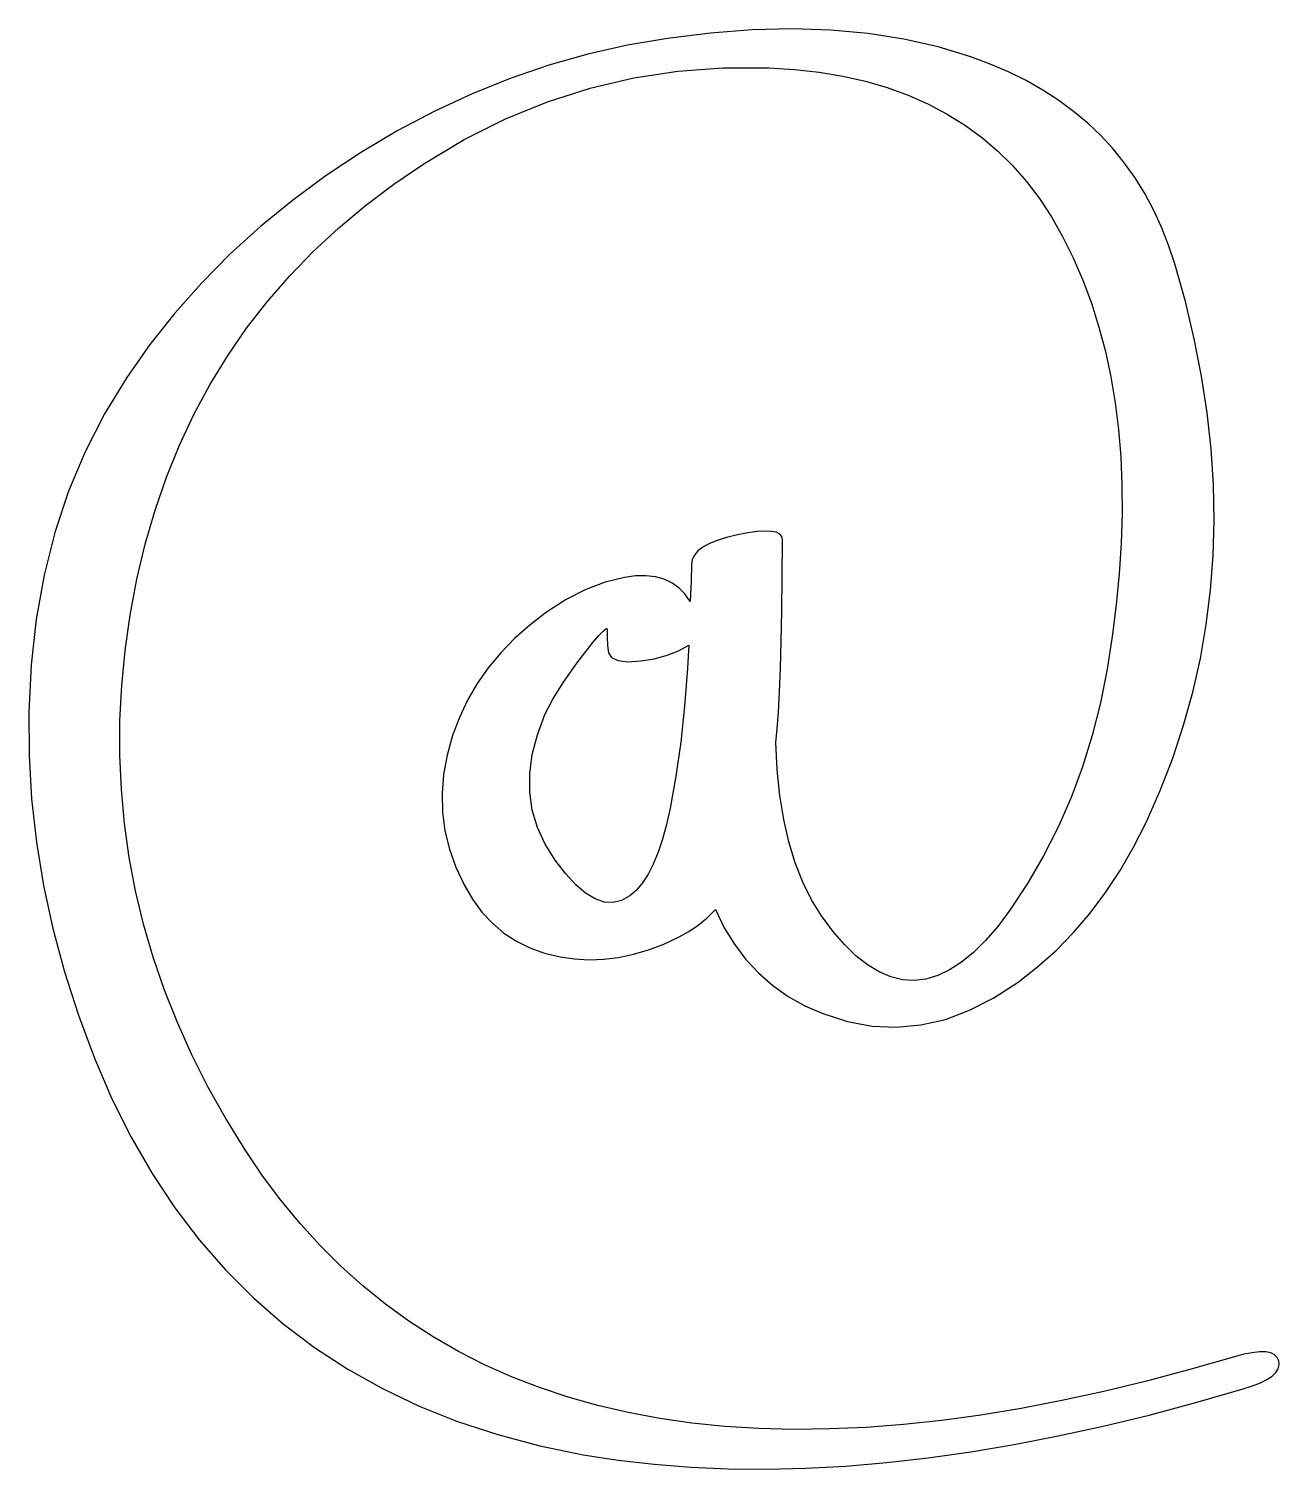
# Model space of a CAD drawing. Extents: x 1.5 to 26.8, y -5.5 to 23.7.
import ezdxf

# ---------------------------------------------------------------- set-up
doc = ezdxf.new("R2010")
doc.units = 0
doc.layers.get('0').update_dxf_attribs({"linetype": 'CONTINUOUS'})

msp = doc.modelspace()

# ---------------------------------------------------------------- linework, layer by layer
at = {"color": 0}
for p, q in [((16.1485, 23.6883), (15.3044, 23.6235)), ((16.9625, 23.7086), (16.1485, 23.6883)), ((17.7465, 23.684), (16.9625, 23.7086)), ((18.5006, 23.6149), (17.7465, 23.684)), ((13.6165, 23.3746), (12.8134, 23.1928)), ((14.4306, 23.5139), (13.6165, 23.3746)), ((15.3044, 23.6235), (14.4306, 23.5139)), ((19.2247, 23.5008), (18.5006, 23.6149)), ((19.919, 23.3422), (19.2247, 23.5008)), ((12.8134, 23.1928), (12.0211, 22.9683)), ((20.5833, 23.1389), (19.919, 23.3422)), ((20.9754, 22.9939), (20.5833, 23.1389)), ((12.0211, 22.9683), (11.2396, 22.7014)), ((13.7439, 22.7149), (14.6424, 22.8525)), ((14.6424, 22.8525), (15.5564, 22.9197)), ((15.5564, 22.9197), (16.4861, 22.9167)), ((16.4861, 22.9167), (17.0057, 22.8854)), ((17.0057, 22.8854), (17.5058, 22.8299)), ((17.5058, 22.8299), (17.9863, 22.75)), ((21.3497, 22.8333), (20.9754, 22.9939)), ((21.7064, 22.6571), (21.3497, 22.8333)), ((11.2396, 22.7014), (10.469, 22.3919)), ((11.9939, 22.2287), (12.8611, 22.5069)), ((12.8611, 22.5069), (13.7439, 22.7149)), ((17.9863, 22.75), (18.4469, 22.6458)), ((18.4469, 22.6458), (18.8882, 22.5174)), ((18.8882, 22.5174), (19.3096, 22.3646)), ((22.0451, 22.4653), (21.7064, 22.6571)), ((10.469, 22.3919), (9.70921, 22.04)), ((11.1424, 21.8803), (11.9939, 22.2287)), ((19.3096, 22.3646), (19.7115, 22.1875)), ((22.3661, 22.2578), (22.0451, 22.4653)), ((22.6692, 22.0347), (22.3661, 22.2578)), ((9.70921, 22.04), (8.96029, 21.6454)), ((19.7115, 22.1875), (20.0938, 21.9861)), ((20.0938, 21.9861), (20.4562, 21.7604)), ((22.9546, 21.796), (22.6692, 22.0347)), ((8.96029, 21.6454), (8.22222, 21.2083)), ((10.3064, 21.4614), (11.1424, 21.8803)), ((20.4562, 21.7604), (20.7992, 21.5104)), ((23.2222, 21.5417), (22.9546, 21.796)), ((9.48611, 20.9722), (10.3064, 21.4614)), ((20.7992, 21.5104), (21.1225, 21.2361)), ((23.4719, 21.2718), (23.2222, 21.5417)), ((8.22222, 21.2083), (7.50369, 20.7329)), ((21.1225, 21.2361), (21.4261, 20.9375)), ((23.7039, 20.9861), (23.4719, 21.2718)), ((8.87853, 20.5589), (9.48611, 20.9722)), ((21.4261, 20.9375), (21.7101, 20.6146)), ((23.9182, 20.685), (23.7039, 20.9861)), ((7.50369, 20.7329), (6.82032, 20.23)), ((8.30231, 20.1243), (8.87853, 20.5589)), ((21.7101, 20.6146), (21.9746, 20.2674)), ((24.1146, 20.3681), (23.9182, 20.685)), ((6.82032, 20.23), (6.1721, 19.6999)), ((21.9746, 20.2674), (22.2193, 19.8958)), ((24.2932, 20.0357), (24.1146, 20.3681)), ((7.75743, 19.6686), (8.30231, 20.1243)), ((22.2193, 19.8958), (22.4444, 19.5)), ((24.4539, 19.6875), (24.2932, 20.0357)), ((6.1721, 19.6999), (5.55903, 19.1424)), ((7.24393, 19.1918), (7.75743, 19.6686)), ((24.5969, 19.3239), (24.4539, 19.6875)), ((22.4444, 19.5), (22.6611, 19.0621)), ((24.7222, 18.9444), (24.5969, 19.3239)), ((5.55903, 19.1424), (4.98107, 18.5575)), ((6.76178, 18.6939), (7.24393, 19.1918)), ((22.6611, 19.0621), (22.8565, 18.6094)), ((24.9364, 18.1775), (24.7222, 18.9444)), ((4.98107, 18.5575), (4.43832, 17.9453)), ((6.31099, 18.1747), (6.76178, 18.6939)), ((22.8565, 18.6094), (23.0306, 18.1419)), ((5.89154, 17.6344), (6.31099, 18.1747)), ((23.0306, 18.1419), (23.1831, 17.6597)), ((25.1172, 17.4185), (24.9364, 18.1775)), ((4.43832, 17.9453), (3.93072, 17.3058)), ((5.50347, 17.0729), (5.89154, 17.6344)), ((23.1831, 17.6597), (23.3143, 17.1628)), ((3.93072, 17.3058), (3.45833, 16.6389)), ((25.2646, 16.6671), (25.1172, 17.4185)), ((5.14675, 16.4903), (5.50347, 17.0729)), ((23.3143, 17.1628), (23.4242, 16.6511)), ((23.4242, 16.6511), (23.5126, 16.1246)), ((25.3785, 15.9236), (25.2646, 16.6671)), ((3.45833, 16.6389), (3.00797, 15.9008)), ((4.8214, 15.8865), (5.14675, 16.4903)), ((23.5126, 16.1246), (23.5799, 15.5833)), ((3.00797, 15.9008), (2.6154, 15.1311)), ((4.5274, 15.2617), (4.8214, 15.8865)), ((25.459, 15.1879), (25.3785, 15.9236)), ((23.5799, 15.5833), (23.6256, 15.0274)), ((4.26476, 14.6156), (4.5274, 15.2617)), ((2.6154, 15.1311), (2.28054, 14.3296)), ((23.6256, 15.0274), (23.6499, 14.4567)), ((25.5061, 14.4601), (25.459, 15.1879)), ((4.03347, 13.9482), (4.26476, 14.6156)), ((2.28054, 14.3296), (2.00342, 13.4965)), ((23.6499, 14.4567), (23.6529, 13.8712)), ((25.5197, 13.74), (25.5061, 14.4601)), ((3.83356, 13.2598), (4.03347, 13.9482)), ((23.6529, 13.8712), (23.6344, 13.2709)), ((25.5, 13.0278), (25.5197, 13.74)), ((2.00342, 13.4965), (1.78401, 12.6317)), ((15.8472, 13.4444), (15.629, 13.3926)), ((16.0621, 13.4855), (15.8472, 13.4444)), ((16.2483, 13.5113), (16.0621, 13.4855)), ((16.4058, 13.5219), (16.2483, 13.5113)), ((16.5347, 13.5174), (16.4058, 13.5219)), ((16.635, 13.4976), (16.5347, 13.5174)), ((16.7067, 13.4627), (16.635, 13.4976)), ((16.7496, 13.4125), (16.7067, 13.4627)), ((3.66499, 12.5502), (3.83356, 13.2598)), ((15.1493, 13.1979), (15.0475, 13.12)), ((15.2801, 13.2693), (15.1493, 13.1979)), ((15.44, 13.3342), (15.2801, 13.2693)), ((15.629, 13.3926), (15.44, 13.3342)), ((16.7639, 13.3472), (16.7496, 13.4125)), ((16.7586, 12.5934), (16.7639, 13.3472)), ((23.6344, 13.2709), (23.5947, 12.6559)), ((14.9311, 12.9447), (14.9167, 12.8472)), ((14.9747, 13.0356), (14.9311, 12.9447)), ((15.0475, 13.12), (14.9747, 13.0356)), ((25.4468, 12.3233), (25.5, 13.0278)), ((1.78401, 12.6317), (1.62235, 11.7352)), ((13.5556, 12.5833), (13.1649, 12.487)), ((13.7829, 12.6122), (13.5556, 12.5833)), ((13.9931, 12.6155), (13.7829, 12.6122)), ((14.1857, 12.5931), (13.9931, 12.6155)), ((14.3611, 12.5451), (14.1857, 12.5931)), ((14.9167, 12.8472), (14.9097, 12.5069)), ((16.75, 11.908), (16.7586, 12.5934)), ((23.5947, 12.6559), (23.5336, 12.0261)), ((3.52778, 11.8194), (3.66499, 12.5502)), ((12.7708, 12.3368), (12.3733, 12.1328)), ((13.1649, 12.487), (12.7708, 12.3368)), ((14.519, 12.4716), (14.3611, 12.5451)), ((14.6597, 12.3724), (14.519, 12.4716)), ((14.7829, 12.2476), (14.6597, 12.3724)), ((14.9097, 12.5069), (14.8889, 12.0972)), ((25.3603, 11.6267), (25.4468, 12.3233)), ((12.3733, 12.1328), (11.9722, 11.875)), ((14.8889, 12.0972), (14.7829, 12.2476)), ((23.5336, 12.0261), (23.4511, 11.3816)), ((1.62235, 11.7352), (1.51839, 10.8071)), ((3.42622, 11.1016), (3.52778, 11.8194)), ((11.9722, 11.875), (11.6356, 11.6172)), ((16.7378, 11.2913), (16.75, 11.908)), ((11.6356, 11.6172), (11.3273, 11.3438)), ((12.9167, 11.2639), (13.039, 11.4063)), ((13.039, 11.4063), (13.1284, 11.5001)), ((13.1284, 11.5001), (13.1848, 11.5452)), ((13.1848, 11.5452), (13.2083, 11.5417)), ((13.2083, 11.5417), (13.2083, 11.375)), ((25.2403, 10.9379), (25.3603, 11.6267)), ((3.35764, 10.3891), (3.42622, 11.1016)), ((11.3273, 11.3438), (11.0471, 11.0547)), ((12.5903, 10.8446), (12.9167, 11.2639)), ((13.2083, 11.375), (13.2153, 11.2049)), ((13.2153, 11.2049), (13.2361, 11.0556)), ((14.6544, 11.0946), (14.8611, 11.2083)), ((14.8611, 11.2083), (14.8472, 10.9862)), ((16.7222, 10.7431), (16.7378, 11.2913)), ((23.4511, 11.3816), (23.3472, 10.7222)), ((11.0471, 11.0547), (10.7951, 10.75)), ((12.3194, 10.4618), (12.5903, 10.8446)), ((13.2361, 11.0556), (13.2925, 10.9567)), ((13.2925, 10.9567), (13.4201, 10.8959)), ((13.4201, 10.8959), (13.6189, 10.8733)), ((13.6189, 10.8733), (13.8889, 10.8889)), ((13.8889, 10.8889), (14.1683, 10.9349)), ((14.1683, 10.9349), (14.4236, 11.0035)), ((14.4236, 11.0035), (14.6544, 11.0946)), ((14.8472, 10.9862), (14.8333, 10.7361)), ((25.0868, 10.2569), (25.2403, 10.9379)), ((1.51839, 10.8071), (1.47222, 9.84722)), ((10.7951, 10.75), (10.5714, 10.4297)), ((14.8333, 10.7361), (14.7751, 9.97054)), ((16.7031, 10.2635), (16.7222, 10.7431)), ((23.3472, 10.7222), (23.2131, 10.0412)), ((3.32206, 9.68192), (3.35764, 10.3891)), ((10.5714, 10.4297), (10.3759, 10.0938)), ((12.1042, 10.1155), (12.3194, 10.4618)), ((16.6806, 9.85249), (16.7031, 10.2635)), ((24.9, 9.58376), (25.0868, 10.2569)), ((10.3759, 10.0938), (10.2086, 9.74219)), ((11.9444, 9.80556), (12.1042, 10.1155)), ((14.7751, 9.97054), (14.6979, 9.24311)), ((23.2131, 10.0412), (23.0468, 9.38021)), ((1.47222, 9.84722), (1.47786, 8.96897)), ((3.31944, 8.98004), (3.32206, 9.68192)), ((10.2086, 9.74219), (10.0694, 9.375)), ((11.7897, 9.39171), (11.9444, 9.80556)), ((16.6544, 9.51004), (16.6806, 9.85249)), ((10.0694, 9.375), (9.95768, 8.97831)), ((11.6866, 8.99046), (11.7897, 9.39171)), ((16.625, 9.23611), (16.6544, 9.51004)), ((23.0468, 9.38021), (22.8485, 8.73915)), ((24.6797, 8.9184), (24.9, 9.58376)), ((14.6979, 9.24311), (14.6015, 8.55388)), ((16.6547, 8.683), (16.625, 9.23611)), ((1.47786, 8.96897), (1.52951, 8.09115)), ((3.34983, 8.28347), (3.31944, 8.98004)), ((9.95768, 8.97831), (9.88633, 8.58681)), ((11.6351, 8.60178), (11.6866, 8.99046)), ((24.426, 8.26085), (24.6797, 8.9184)), ((9.88633, 8.58681), (9.85531, 8.20053)), ((11.6354, 8.22569), (11.6351, 8.60178)), ((14.6015, 8.55388), (14.4861, 7.90278)), ((16.7092, 8.16237), (16.6547, 8.683)), ((22.8485, 8.73915), (22.6181, 8.11806)), ((3.41319, 7.59224), (3.34983, 8.28347)), ((9.85531, 8.20053), (9.86464, 7.81944)), ((11.6872, 7.86219), (11.6354, 8.22569)), ((24.1389, 7.61111), (24.426, 8.26085)), ((1.52951, 8.09115), (1.62717, 7.21376)), ((14.4861, 7.90278), (14.4125, 7.57422)), ((16.7883, 7.67432), (16.7092, 8.16237)), ((22.6181, 8.11806), (22.3554, 7.51693)), ((9.86464, 7.81944), (9.91433, 7.44362)), ((11.7908, 7.51129), (11.6872, 7.86219)), ((16.8924, 7.21875), (16.7883, 7.67432)), ((23.8856, 7.11089), (24.1389, 7.61111)), ((3.50956, 6.90631), (3.41319, 7.59224)), ((9.91433, 7.44362), (10.0044, 7.07297)), ((11.9459, 7.17296), (11.7908, 7.51129)), ((14.4125, 7.57422), (14.3307, 7.27604)), ((22.3554, 7.51693), (22.0607, 6.93576)), ((1.62717, 7.21376), (1.77083, 6.33681)), ((10.0044, 7.07297), (10.1348, 6.70751)), ((12.1528, 6.84722), (11.9459, 7.17296)), ((14.3307, 7.27604), (14.2407, 7.00825)), ((17.0211, 6.79579), (16.8924, 7.21875)), ((23.6119, 6.63803), (23.8856, 7.11089)), ((3.63889, 6.22569), (3.50956, 6.90631)), ((12.3648, 6.57167), (12.1528, 6.84722)), ((14.1424, 6.77083), (14.0358, 6.56381)), ((14.2407, 7.00825), (14.1424, 6.77083)), ((17.1744, 6.40539), (17.0211, 6.79579)), ((22.0607, 6.93576), (21.7339, 6.37457)), ((10.1348, 6.70751), (10.3056, 6.34722)), ((12.5703, 6.34901), (12.3648, 6.57167)), ((14.0358, 6.56381), (13.921, 6.38715)), ((23.3179, 6.19249), (23.6119, 6.63803)), ((1.77083, 6.33681), (1.9605, 5.46029)), ((3.80122, 5.5504), (3.63889, 6.22569)), ((10.3056, 6.34722), (10.4757, 6.05707)), ((12.7693, 6.17931), (12.5703, 6.34901)), ((12.9617, 6.06256), (12.7693, 6.17931)), ((13.798, 6.24089), (13.6667, 6.125)), ((13.921, 6.38715), (13.798, 6.24089)), ((17.3526, 6.04753), (17.1744, 6.40539)), ((21.7339, 6.37457), (21.375, 5.83333)), ((23.0035, 5.77431), (23.3179, 6.19249)), ((10.4757, 6.05707), (10.6667, 5.79775)), ((13.1477, 5.99875), (12.9617, 6.06256)), ((13.3272, 5.9879), (13.1477, 5.99875)), ((13.5002, 6.03), (13.3272, 5.9879)), ((13.6667, 6.125), (13.5002, 6.03)), ((15.2317, 5.67714), (15.4028, 5.84722)), ((15.4028, 5.84722), (15.5826, 5.48008)), ((17.5556, 5.72222), (17.3526, 6.04753)), ((3.99653, 4.88043), (3.80122, 5.5504)), ((10.6667, 5.79775), (10.8785, 5.56922)), ((10.8785, 5.56922), (11.1111, 5.37153)), ((15.0521, 5.52783), (15.2317, 5.67714)), ((17.7869, 5.40853), (17.5556, 5.72222)), ((21.375, 5.83333), (21.1289, 5.50575)), ((22.6686, 5.38351), (23.0035, 5.77431)), ((1.9605, 5.46029), (2.19618, 4.58421)), ((11.1111, 5.37153), (11.3646, 5.20464)), ((14.3554, 5.14865), (14.6667, 5.29167)), ((14.6667, 5.29167), (14.8636, 5.39936)), ((14.8636, 5.39936), (15.0521, 5.52783)), ((15.5826, 5.48008), (15.789, 5.14242)), ((18.0193, 5.13758), (17.7869, 5.40853)), ((21.1289, 5.50575), (20.8839, 5.22092)), ((22.3133, 5.02001), (22.6686, 5.38351)), ((11.3646, 5.20464), (11.6389, 5.06858)), ((11.6389, 5.06858), (11.934, 4.96332)), ((13.7409, 4.94206), (14.0469, 5.03212)), ((14.0469, 5.03212), (14.3554, 5.14865)), ((15.789, 5.14242), (16.0218, 4.83425)), ((18.2526, 4.9094), (18.0193, 5.13758)), ((20.6397, 4.97885), (20.3967, 4.77951)), ((20.8839, 5.22092), (20.6397, 4.97885)), ((21.9376, 4.68386), (22.3133, 5.02001)), ((4.22483, 4.21576), (3.99653, 4.88043)), ((11.934, 4.96332), (12.25, 4.88889)), ((12.25, 4.88889), (12.543, 4.84657)), ((12.543, 4.84657), (12.8385, 4.83074)), ((12.8385, 4.83074), (13.1367, 4.84136)), ((13.1367, 4.84136), (13.4375, 4.87847)), ((13.4375, 4.87847), (13.7409, 4.94206)), ((16.0218, 4.83425), (16.2813, 4.55561)), ((18.4869, 4.72396), (18.2526, 4.9094)), ((18.7222, 4.58128), (18.4869, 4.72396)), ((20.3967, 4.77951), (20.1546, 4.62294)), ((21.5417, 4.375), (21.9376, 4.68386)), ((2.19618, 4.58421), (2.47786, 3.70856)), ((16.2813, 4.55561), (16.5669, 4.30647)), ((18.9586, 4.48133), (18.7222, 4.58128)), ((19.1958, 4.42415), (18.9586, 4.48133)), ((19.434, 4.40972), (19.1958, 4.42415)), ((19.6732, 4.43804), (19.434, 4.40972)), ((19.9133, 4.50911), (19.6732, 4.43804)), ((20.1546, 4.62294), (19.9133, 4.50911)), ((4.48611, 3.55643), (4.22483, 4.21576)), ((16.5669, 4.30647), (16.8793, 4.08686)), ((21.0514, 4.05518), (21.5417, 4.375)), ((16.8793, 4.08686), (17.2181, 3.89675)), ((17.2181, 3.89675), (17.5833, 3.73611)), ((20.0671, 3.62115), (20.5599, 3.80387)), ((20.5599, 3.80387), (21.0514, 4.05518)), ((2.47786, 3.70856), (2.80556, 2.83333)), ((4.78039, 2.9024), (4.48611, 3.55643)), ((17.5833, 3.73611), (18.0826, 3.57601)), ((18.0826, 3.57601), (18.5807, 3.48443)), ((19.0775, 3.46143), (19.5729, 3.507)), ((19.5729, 3.507), (20.0671, 3.62115)), ((18.5807, 3.48443), (19.0775, 3.46143)), ((2.80556, 2.83333), (3.16, 2.0109)), ((5.10764, 2.25369), (4.78039, 2.9024)), ((5.46789, 1.61029), (5.10764, 2.25369)), ((3.16, 2.0109), (3.54986, 1.23112)), ((5.86111, 0.97222), (5.46789, 1.61029)), ((3.54986, 1.23112), (3.9751, 0.49398)), ((6.21451, 0.45014), (5.86111, 0.97222)), ((3.9751, 0.49398), (4.43571, -0.20052)), ((6.58567, -0.04677), (6.21451, 0.45014)), ((4.43571, -0.20052), (4.93169, -0.85238)), ((6.97439, -0.51839), (6.58567, -0.04677)), ((7.38086, -0.96484), (6.97439, -0.51839)), ((4.93169, -0.85238), (5.46306, -1.46158)), ((7.8049, -1.38601), (7.38086, -0.96484)), ((8.24669, -1.78201), (7.8049, -1.38601)), ((5.46306, -1.46158), (6.02979, -2.02815)), ((6.02979, -2.02815), (6.63189, -2.55208)), ((8.70606, -2.15272), (8.24669, -1.78201)), ((9.18311, -2.49826), (8.70606, -2.15272)), ((6.63189, -2.55208), (7.26938, -3.03336)), ((9.67785, -2.81853), (9.18311, -2.49826)), ((10.1902, -3.11361), (9.67785, -2.81853)), ((7.26938, -3.03336), (7.94222, -3.472)), ((10.7203, -3.3834), (10.1902, -3.11361)), ((26.1239, -3.17188), (25.9306, -3.22222)), ((26.2942, -3.13889), (26.1239, -3.17188)), ((26.4415, -3.12326), (26.2942, -3.13889)), ((26.566, -3.125), (26.4415, -3.12326)), ((26.6672, -3.1441), (26.566, -3.125)), ((26.7456, -3.18056), (26.6672, -3.1441)), ((26.801, -3.23438), (26.7456, -3.18056)), ((7.94222, -3.472), (8.65044, -3.868)), ((11.268, -3.62804), (10.7203, -3.3834)), ((25.0296, -3.48215), (24.1464, -3.71685)), ((25.9306, -3.22222), (25.0296, -3.48215)), ((26.7708, -3.54189), (26.8194, -3.46615)), ((26.8333, -3.30556), (26.801, -3.23438)), ((26.8194, -3.46615), (26.8403, -3.38738)), ((26.8403, -3.38738), (26.8333, -3.30556)), ((11.8333, -3.84739), (11.268, -3.62804)), ((24.1464, -3.71685), (23.2808, -3.92638)), ((26.2986, -3.81446), (26.4583, -3.75087)), ((26.4583, -3.75087), (26.5903, -3.68425)), ((26.5903, -3.68425), (26.6944, -3.61458)), ((26.6944, -3.61458), (26.7708, -3.54189)), ((8.65044, -3.868), (9.39404, -4.22136)), ((12.4163, -4.04156), (11.8333, -3.84739)), ((13.017, -4.21044), (12.4163, -4.04156)), ((23.2808, -3.92638), (22.4329, -4.11062)), ((25.1474, -4.15196), (26.1111, -3.875)), ((26.1111, -3.875), (26.2986, -3.81446)), ((9.39404, -4.22136), (10.173, -4.53207)), ((13.6354, -4.35417), (13.017, -4.21044)), ((14.2714, -4.4726), (13.6354, -4.35417)), ((21.6026, -4.26969), (20.79, -4.40349)), ((22.4329, -4.11062), (21.6026, -4.26969)), ((24.2006, -4.40315), (25.1474, -4.15196)), ((10.173, -4.53207), (10.9874, -4.80013)), ((14.925, -4.56581), (14.2714, -4.4726)), ((15.5964, -4.63385), (14.925, -4.56581)), ((16.2853, -4.6766), (15.5964, -4.63385)), ((18.4582, -4.6536), (17.7162, -4.68647)), ((19.2178, -4.59543), (18.4582, -4.6536)), ((19.9951, -4.5121), (19.2178, -4.59543)), ((20.79, -4.40349), (19.9951, -4.5121)), ((22.3576, -4.82807), (23.2706, -4.62853)), ((23.2706, -4.62853), (24.2006, -4.40315)), ((10.9874, -4.80013), (11.8371, -5.02556)), ((16.9919, -4.69417), (16.2853, -4.6766)), ((17.7162, -4.68647), (16.9919, -4.69417)), ((21.4615, -5.00179), (22.3576, -4.82807)), ((11.8371, -5.02556), (12.7222, -5.20833)), ((12.7222, -5.20833), (13.432, -5.31863)), ((19.7203, -5.27175), (20.5825, -5.14968)), ((20.5825, -5.14968), (21.4615, -5.00179)), ((13.432, -5.31863), (14.1588, -5.40315)), ((14.1588, -5.40315), (14.9025, -5.46186)), ((14.9025, -5.46186), (15.6632, -5.49474)), ((15.6632, -5.49474), (16.4407, -5.50179)), ((16.4407, -5.50179), (17.2351, -5.48301)), ((17.2351, -5.48301), (18.0467, -5.43842)), ((18.0467, -5.43842), (18.875, -5.368)), ((18.875, -5.368), (19.7203, -5.27175))]:
    msp.add_line(p, q, dxfattribs=at)

doc.saveas('drawing.dxf')
